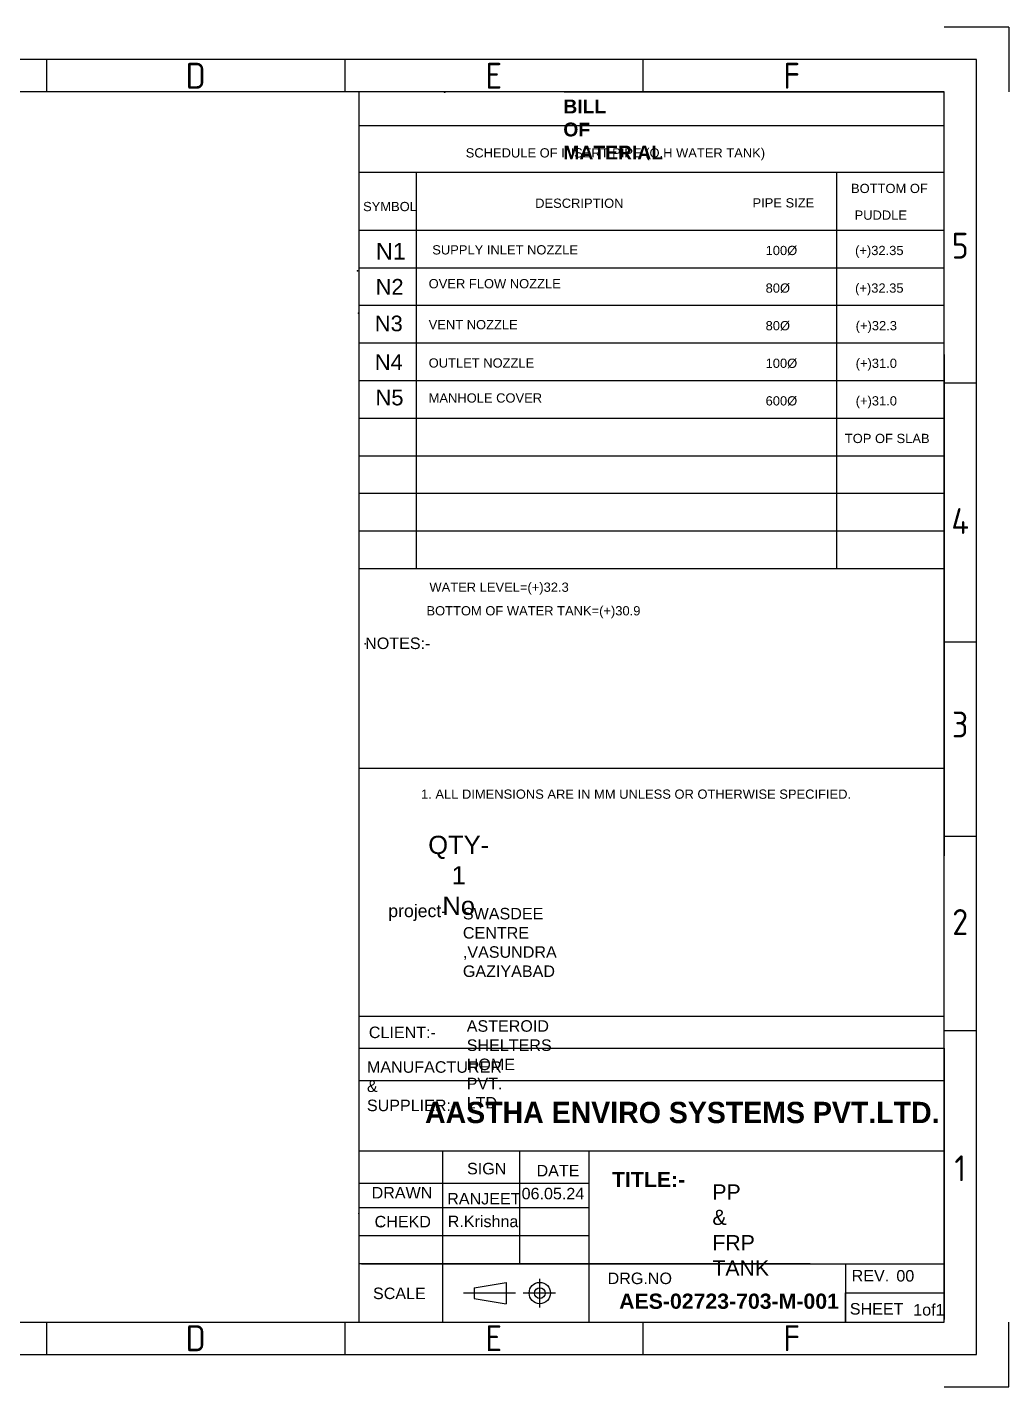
# Model space of a CAD drawing. Header units: millimetres. Extents: x 28040 to 97772, y -4599999986130 to 21571.
# Drawn here: x 35672 to 43438, y 10753 to 21518 of the extents above; entities that cross this region are included whole.
import ezdxf
from ezdxf.enums import TextEntityAlignment as Align

# ---------------------------------------------------------------- set-up
doc = ezdxf.new("R2010")
doc.units = ezdxf.units.MM
doc.header["$LTSCALE"] = 200
doc.header["$MEASUREMENT"] = 0
doc.layers.add('TEXT', color=5, linetype='Continuous')
doc.styles.add('BAUHAUS', font='')
doc.styles.add('ISOCP', font='isocp.shx')
doc.styles.add('ROMANS', font='romans.shx', dxfattribs={"width": 0.85, "height": 75})
doc.styles.get("Standard").update_dxf_attribs({"font": 'arial.ttf'})
doc.styles.get('BAUHAUS').set_extended_font_data('Bauhaus Md BT', bold=True)

msp = doc.modelspace()

# ---------------------------------------------------------------- linework, layer by layer
at = {"color": 0}
for p, q in [((43438, 21518.4), (42925.4, 21518.4)), ((43438, 21518.4), (43438, 21005.8)), ((43181.7, 21262.1), (28296.7, 21262.1)), ((35825.6, 21005.8), (35825.6, 21262.1)), ((38183.7, 21262.1), (38183.7, 21005.8)), ((40541.7, 21262.1), (40541.7, 21005.8)), ((43181.7, 11009.7), (43181.7, 21262.1)), ((42925.4, 21005.8), (28553, 21005.8)), ((38294.5, 21005.8), (38294.5, 11266.1)), ((42925.4, 11266.1), (42925.4, 21005.8)), ((38294.5, 20739.7), (42925.4, 20739.7)), ((38294.5, 20369.5), (42925.4, 20369.5)), ((38750.4, 20369.5), (38750.4, 17232.8)), ((42075.9, 20369.5), (42075.9, 17232.8)), ((38294.5, 19911.9), (42925.4, 19911.9)), ((38294.5, 19614.2), (42925.4, 19614.2)), ((38294.5, 19316.5), (42925.4, 19316.5)), ((38294.5, 19018.9), (42925.4, 19018.9)), ((42925.4, 18926.2), (42925.4, 14958.7)), ((38294.5, 18721.2), (42925.4, 18721.2)), ((43181.7, 18699), (42925.4, 18699)), ((43181.7, 13572.8), (43181.7, 18699)), ((38294.5, 18423.5), (42925.4, 18423.5)), ((38294.5, 18125.9), (42925.4, 18125.9)), ((38294.5, 17828.2), (42925.4, 17828.2)), ((38294.5, 17530.5), (42925.4, 17530.5)), ((38294.5, 17232.8), (42925.4, 17232.8)), ((43181.7, 16648.4), (42925.4, 16648.4)), ((43181.7, 15110.7), (42925.4, 15110.7)), ((38294.5, 13687.6), (42925.4, 13687.6)), ((43181.7, 13572.8), (42925.4, 13572.8)), ((38294.5, 13433.5), (42633.2, 13433.5)), ((38609.1, 13433.5), (42925.4, 13433.5)), ((42925.4, 13433.5), (42925.4, 11285.5)), ((38294.5, 13179.4), (42925.4, 13179.4)), ((38294.5, 12621.2), (42633.2, 12621.2)), ((38609.1, 12621.2), (42925.4, 12621.2)), ((38957.2, 12621.2), (38957.2, 11726.6)), ((39567.4, 12621.2), (39567.4, 11726.6)), ((40114.2, 12621.2), (40114.2, 11726.6)), ((38294.5, 12367.1), (40114.2, 12367.1)), ((38957.2, 12367.1), (38957.2, 11726.6)), ((38294.5, 12173.9), (40114.2, 12173.9)), ((38294.5, 11950.3), (40114.2, 11950.3)), ((41867.2, 11726.6), (38294.5, 11726.6)), ((38317, 11726.6), (42925.4, 11726.6)), ((38957.2, 11726.6), (38957.2, 11266.1)), ((40114.2, 11726.6), (40114.2, 11266.1)), ((41867.2, 11726.6), (42925.4, 11726.6)), ((42146.8, 11726.6), (42146.8, 11266.1)), ((42925.4, 11726.6), (42925.4, 11419.6)), ((39207.6, 11538.3), (39461.2, 11580.6)), ((39207.6, 11538.3), (39207.6, 11453.8)), ((39461.2, 11580.6), (39461.2, 11411.5)), ((39207.6, 11453.8), (39461.2, 11411.5)), ((39726.6, 11496.1), (39728.1, 11496.1)), ((39727.4, 11495.3), (39727.4, 11496.8)), ((28553, 11266.1), (42925.4, 11266.1)), ((35825.6, 11009.7), (35825.6, 11266.1)), ((38183.7, 11266.1), (38183.7, 11009.7)), ((38348.7, 11266.1), (42925.4, 11266.1)), ((38609.1, 11266.1), (42925.4, 11266.1)), ((40541.7, 11266.1), (40541.7, 11009.7)), ((41519.8, 11268), (41519.8, 11266.1)), ((42250.2, 11268), (42250.2, 11266.1)), ((43438, 10753.4), (43438, 11266.1)), ((28296.7, 11009.7), (43181.7, 11009.7)), ((42925.4, 10753.4), (43438, 10753.4))]:
    msp.add_line(p, q, dxfattribs=at)
at = {"color": 0, "ltscale": 150}
msp.add_line((39921.4, 21005.8), (42925.4, 21005.8), dxfattribs=at)
msp.add_line((38294.5, 15652.8), (42925.4, 15652.8))
at = {"color": 0, "ltscale": 300}
for p, q in [((39727.4, 11382.2), (39727.4, 11609)), ((39534.2, 11496.1), (39123.3, 11496.1)), ((39851.4, 11496.1), (39595.7, 11496.1))]:
    msp.add_line(p, q, dxfattribs=at)
at = {"color": 0}
for points in [[(42925.4, 12282.9), (42925.4, 12045)], [(42925.4, 12077.5), (42925.4, 11823.9)]]:
    msp.add_lwpolyline(points, dxfattribs=at)
msp.add_circle((39727.4, 11496.1), 84.5, dxfattribs=at)
at = {"color": 0, "ltscale": 250}
msp.add_circle((39727.4, 11495.3), 42.3, dxfattribs=at)
for p in [(38285.6, 19590.4), (38292.3, 19254.7), (38346, 16635.3), (38295.6, 12126.3), (38440, 12028.4), (38471.9, 12024.5)]:
    msp.add_point(p)
at = {"layer": 'TEXT', "color": 0}
for p, q in [((42146.8, 11266.1), (42146.8, 11496.3)), ((42146.8, 11496.3), (42925.4, 11496.3))]:
    msp.add_line(p, q, dxfattribs=at)

# ---------------------------------------------------------------- texts
at = {"color": 0, "style": 'ISOCP'}
for s, p in [('D', (37004.6, 21134)), ('E', (39362.7, 21134)), ('F', (41720.7, 21134)), ('5', (43053.5, 19788.3)), ('4', (43053.5, 17608.3)), ('3', (43053.5, 15997.3)), ('2', (43053.5, 14433.3)), ('1', (43053.5, 12483.5)), ('D', (37004.6, 11137.9)), ('E', (39362.7, 11137.9)), ('F', (41720.7, 11137.9))]:
    msp.add_text(s, height=205, dxfattribs=at).set_placement(p, align=Align.MIDDLE)
at = {"color": 0}
for s, p in [('SCHEDULE OF INSERT PIPE (O.H WATER TANK)', (39141.1, 20486.8, 0)), ('BOTTOM OF', (42189.6, 20205.2, 482.8)), ('SYMBOL', (38329.2, 20061.9, 0)), ('DESCRIPTION ', (39690.8, 20088.1, 0)), (' PIPE SIZE', (41382, 20091, 0)), (' PUDDLE', (42189.6, 19993.9, 482.8)), (' SUPPLY INLET NOZZLE ', (38848.1, 19719)), ('100%%C', (41513.9, 19714)), ('(+)32.35', (42221.8, 19714, 0)), ('OVER FLOW NOZZLE', (38848.1, 19451)), ('80%%C', (41513.9, 19416.3)), ('(+)32.35', (42221.8, 19416.3, 0)), ('VENT NOZZLE ', (38848.1, 19126.8)), ('80%%C', (41513.9, 19118.6)), ('(+)32.3', (42226.5, 19118.6, 0)), ('OUTLET NOZZLE', (38848.1, 18823.4)), ('100%%C', (41513.9, 18820.9)), ('(+)31.0', (42226.5, 18820.9, 0)), ('MANHOLE COVER ', (38847.8, 18546, 0)), ('600%%C', (41513.9, 18523.3)), ('(+)31.0', (42226.5, 18523.3, 0)), ('TOP OF SLAB', (42140.9, 18225.6, 0)), ('1. ALL DIMENSIONS ARE IN MM UNLESS OR OTHERWISE SPECIFIED.', (38787.6, 15409.4))]:
    msp.add_text(s, height=73.19, dxfattribs=at).set_placement(p)
for s, p in [('WATER LEVEL=(+)32.3', (39405.3, 17075.5, 0)), ('BOTTOM OF WATER TANK=(+)30.9', (39677.1, 16888.7, 0))]:
    msp.add_text(s, height=73.19, dxfattribs=at).set_placement(p, align=Align.MIDDLE)
at = {"color": 0, "ltscale": 150, "insert": (38970.8, 21005.8), "char_height": 5.696, "width": 3954.568, "attachment_point": 1, "style": 'ROMANS'}
msp.add_mtext('\\pt3450;ED ', dxfattribs=at)
at = {"color": 0}
for s, insert, char_height, width, attachment_point in [('{\\fArial|b1|i0|c0|p34;BILL OF MATERIAL}', (39913.4, 20945.3), 109.359, 0.921, 1), ('{\\fArial|b0|i0|c0|p34;NOTES:-}', (38345.7, 16686), 91.132, 0.921, 1), ('QTY- 1 No', (39085.5, 15116.4), 144.46, 0.921, 2), ('SWASDEE CENTRE ,VASUNDRA GAZIYABAD', (39118.7, 14545.4), 91.132, 0.921, 1), ('{\\fArial|b0|i0|c0|p34;CLIENT:-}', (38374.6, 13605.4), 91.132, 0.921, 1), ('ASTEROID SHELTERS HOME PVT. LTD', (39149.1, 13655.9), 91.132, 0.921, 1), ('MANUFACTURER & SUPPLIER:-', (38359.4, 13331), 91.132, 0.921, 1), ('{\\fArial|b0|i0|c0|p34;SIGN}', (39151.7, 12526.7), 91.132, 0.921, 1), ('{\\fArial|b0|i0|c0|p34;DATE}', (39701.6, 12510.8), 91.132, 0.921, 1), ('{\\fArial|b1|i0|c0|p34;TITLE:-}', (40298.7, 12455.5), 120.381, 0.921, 1), ('{\\fArial|b0|i0|c0|p34;DRAWN}', (38396.6, 12335.6), 91.132, 0.921, 1), ('RANJEET', (38994.7, 12288.6), 91.13, 491.098, 1), ('06.05.24', (39583.5, 12328.9), 91.13, 0.921, 1), ('PP & FRP  TANK', (41092.7, 12356), 120.381, 0.921, 1), ('{\\fArial|b0|i0|c0|p34;CHEKD}', (38420.3, 12106.8), 91.132, 0.921, 1), ('{\\fArial|b0|i0|c0|p34;R.Krishna}', (38999, 12108.7), 91.132, 0.921, 1), ('{\\fArial|b0|i0|c0|p34;DRG.NO}', (40263.9, 11657.8), 91.132, 0.921, 1), ('{\\fArial|b0|i0|c0|p34;REV.}', (42194.7, 11679.1), 91.132, 0.921, 1), ('  00', (42548.5, 11677.8), 91.13, 0.921, 1), ('{\\fArial|b0|i0|c0|p34;SCALE}', (38407.5, 11538.9), 91.132, 0.921, 1), ('{\\fArial|b1|i0|c0|p34;AES-02723-703-M-001}', (40355.4, 11491.4), 120.381, 0.921, 1), ('{\\fArial|b0|i0|c0|p34;SHEET\\Fromans|c0; }', (42180.1, 11416.5), 91.132, 0.921, 1), ('{\\fArial|b0|i0|c0|p34;1of1 }', (42681.9, 11408.9), 91.132, 0.921, 1)]:
    msp.add_mtext(s, dxfattribs=dict(at, insert=insert, char_height=char_height, width=width, attachment_point=attachment_point))
at = {"color": 0, "insert": (38430.3, 19810.4), "char_height": 132.37, "attachment_point": 1}
msp.add_mtext_dynamic_manual_height_columns('N1', width=800.742, gutter_width=661.9, heights=[0], dxfattribs=at)
at = {"linetype": 'Continuous', "char_height": 123.91, "attachment_point": 1}
for s, insert in [('N2', (38428.3, 19525.1)), ('N3', (38421.9, 19234.8)), ('N4', (38422, 18928.5)), ('N5', (38427.7, 18648.1))]:
    msp.add_mtext_dynamic_manual_height_columns(s, width=749.569, gutter_width=619.6, heights=[0], dxfattribs=dict(at, insert=insert))
at = {"insert": (38528.3, 14572), "char_height": 100, "attachment_point": 1}
msp.add_mtext_dynamic_manual_height_columns('project-', width=32.114, gutter_width=500, heights=[0], dxfattribs=at)
at = {"color": 0, "insert": (40854.7, 12924.4), "char_height": 168.595, "width": 3841.736, "attachment_point": 5, "style": 'BAUHAUS'}
msp.add_mtext('AASTHA ENVIRO SYSTEMS PVT.LTD.', dxfattribs=at)

doc.saveas('drawing.dxf')
